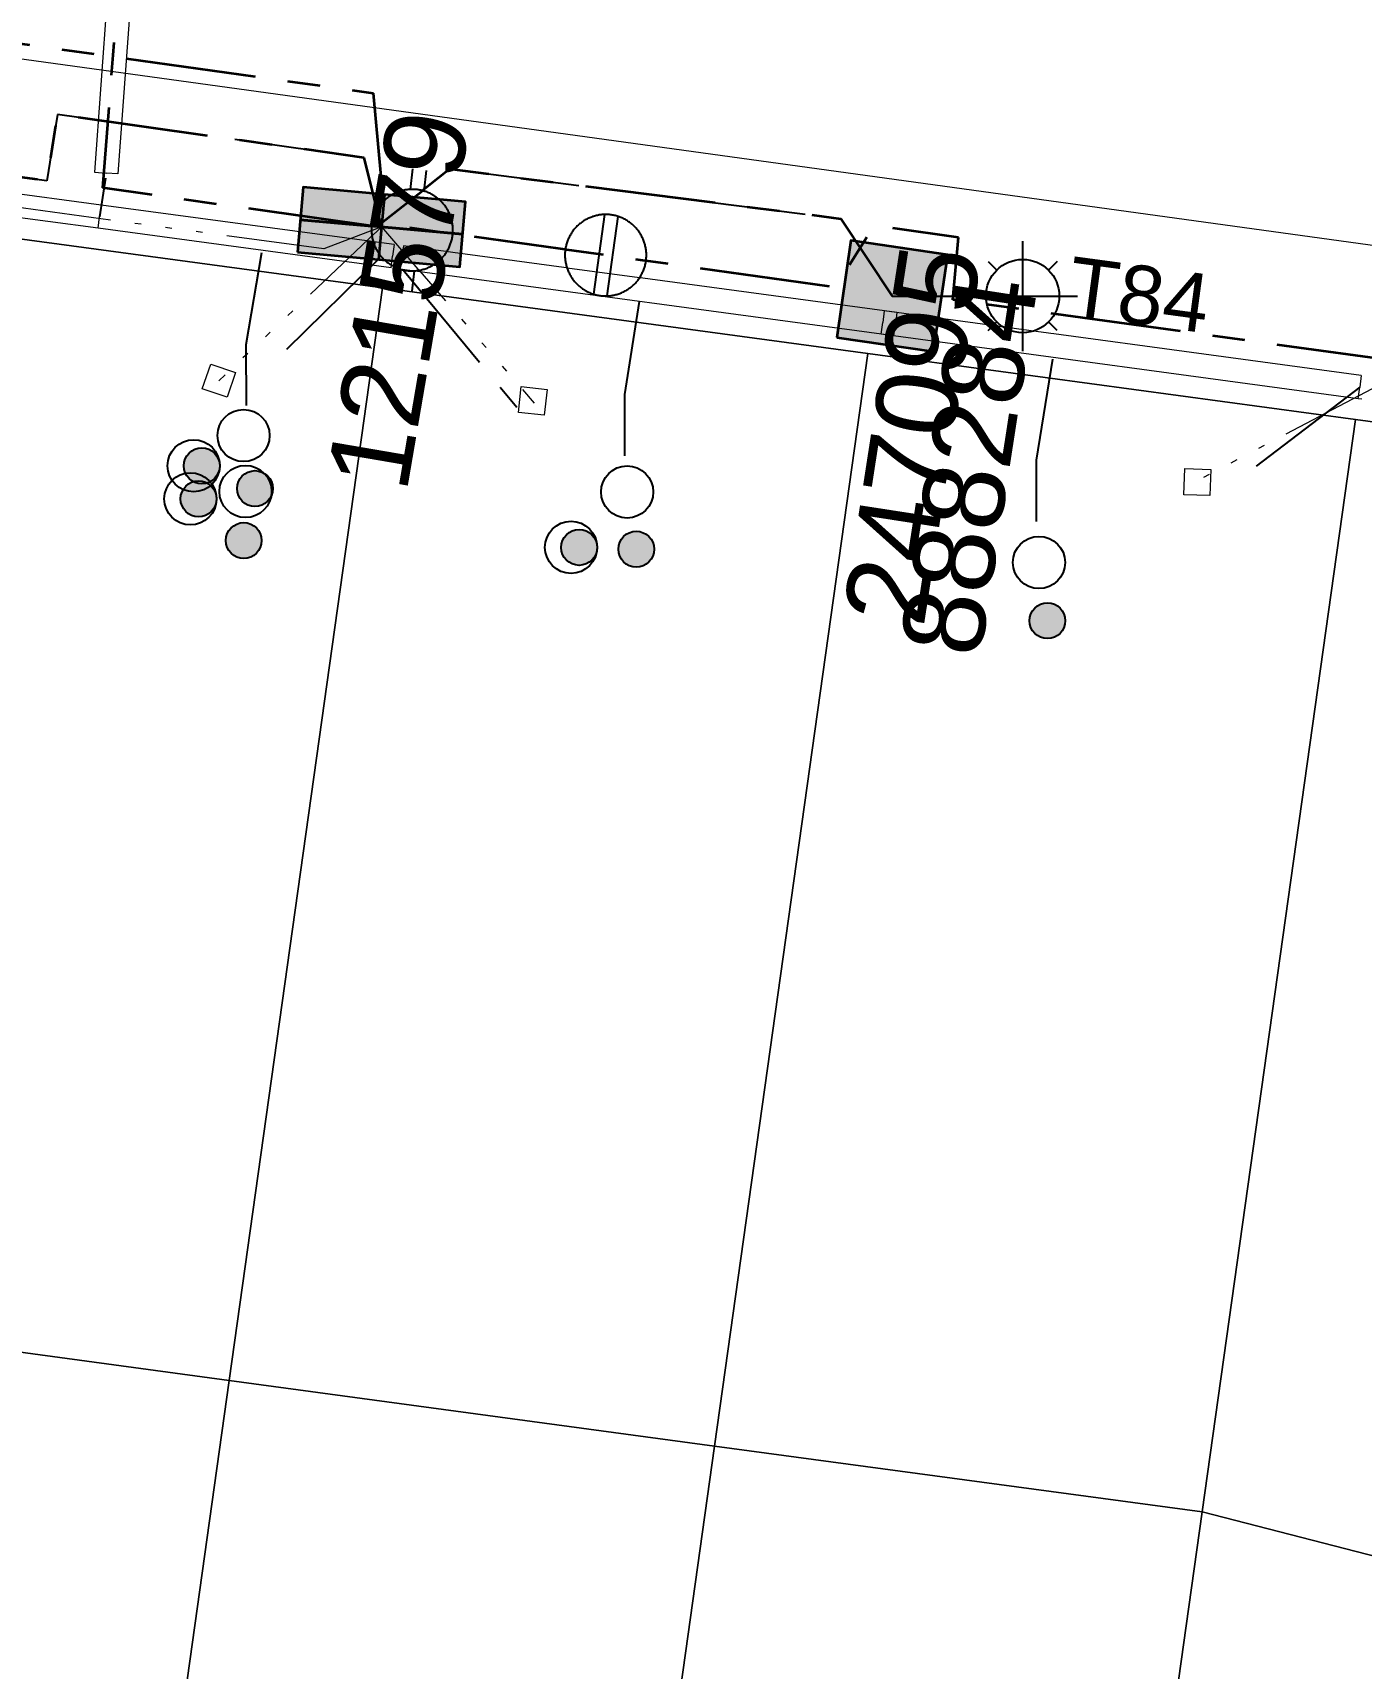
# Model space of a CAD drawing. Header units: metres. Extents: x 308278 to 310511, y 6271134 to 6272874.
# Drawn here: x 308914.5 to 308955.2, y 6271761.3 to 6271811.5 of the extents above; entities that cross this region are included whole.
import ezdxf
from ezdxf.enums import TextEntityAlignment as Align

# ---------------------------------------------------------------- set-up
doc = ezdxf.new("R2010")
doc.units = ezdxf.units.M
doc.set_wipeout_variables(frame=1)
for name, pattern in [('Cable Exist UG', [7, 4, -1, 1, -1]), ('DOT', [6.35, 0, -6.35]), ('PHANTOMX2', [6.6, 3, -0.75, 0.2, -0.75, 0.2, -0.75, 0.2, -0.75])]:
    doc.linetypes.add(name, pattern=pattern)
doc.layers.get('0').update_dxf_attribs({"color": 6})
for name, color, linetype, lineweight in [('_User Miscellaneous1', 30, 'Continuous', 13), ('_User_LV_Exist', 5, 'Continuous', 35), ('_User_SL_Exist', 4, 'Continuous', 35), ('Cadastre Land Parcels_SP_EXT', 118, 'Continuous', 15), ('Cadastre Roads_SP_EXT', 218, 'Continuous', 15), ('Mains_LV_EXT', 163, 'Continuous', 25), ('Mains_LV_SL_EXT', 135, 'Continuous', 25), ('Services_SP_EXT', 42, 'PHANTOMX2', 20)]:
    doc.layers.add(name, color=color, linetype=linetype, lineweight=lineweight)
doc.layers.add('Cadastre Roads_SP_NEW', color=214, linetype='Continuous', lineweight=15, transparency=0.8)
for name, color, linetype in [('Duct_SP_EXT', 30, 'Continuous'), ('Equip_LV_EXT', 7, 'Continuous'), ('Equip_SP_SL_EXT', 7, 'Continuous'), ('SupportsUG_SP_LV_EXT', 7, 'Continuous'), ('SupportsUG_SP_LV_SL_EXT', 7, 'Continuous'), ('Trench_SP_EXT', 7, 'Continuous')]:
    doc.layers.add(name, color=color, linetype=linetype)
doc.styles.add('COLUMN_LABEL', font='arial.ttf', dxfattribs={"height": 2})
doc.styles.add('iecARIAL', font='arial.ttf', dxfattribs={"height": 2})
doc.styles.add('POLE_LABEL', font='arial.ttf', dxfattribs={"height": 2})
doc.styles.add('SL_LABEL', font='arial.ttf', dxfattribs={"height": 2})
doc.styles.get("Standard").update_dxf_attribs({"font": 'arial.ttf'})

# ---------------------------------------------------------------- blocks, each defined once
blk = doc.blocks.new('COLUMN_EXT')
blk.add_hatch(color=256).paths.add_polyline_path([(1.5, -1.5), (1.5, 1.5), (-1.5, 1.5), (-1.5, -1.5)])
blk.add_lwpolyline([(1.5, 1.5), (-1.5, 1.5), (-1.5, -1.5), (1.5, -1.5)], close=True)
at = {"flags": 9}
for tag, p in [('NOTES', (-1.813, 2)), ('STREETNAME', (-1.813, 1.6)), ('SUBURB', (-1.813, 1.8)), ('LOCATION', (-1.813, 1.4)), ('LEGEND', (-1.813, 1.2)), ('USAGE', (-1.813, 1)), ('COLUMN_TYPE', (-1.813, 0.4)), ('OWNED_BY', (-1.813, 0.6)), ('STATE', (-1.813, 0.8))]:
    blk.add_attdef(tag, text='', height=0.2, rotation=180, dxfattribs=at).set_placement(p, align=Align.MIDDLE_LEFT)
at = {"flags": 1}
blk.add_attdef('Z', (-1.813, 2.351), '', height=0.2, rotation=180, dxfattribs=at)
at = {"flags": 9}
for tag, style, p in [('STRUCTURE_PLANT_NUMBER', 'POLE_LABEL', (-1.813, -0.031)), ('STREET_CODE', 'COLUMN_LABEL', (-1.813, 0.2))]:
    blk.add_attdef(tag, text='', height=0.2, rotation=180, dxfattribs=dict(at, style=style)).set_placement(p, align=Align.MIDDLE_LEFT)
at = {"style": 'COLUMN_LABEL', "width": 0.9, "flags": 8}
blk.add_attdef('ASSET_NUM', text='', height=2, rotation=270, dxfattribs=at).set_placement((2, -4), align=Align.MIDDLE_LEFT)
blk = doc.blocks.new('PILLAR_EXT')
blk.add_hatch(color=256).paths.add_polyline_path([(-2.5, 1), (-2.5, -1), (2.5, -1), (2.5, 1)])
for p, q in [((0, 1), (0, -1)), ((-2.5, 0), (2.5, 0))]:
    blk.add_line(p, q)
at = {"ltscale": 10}
blk.add_line((2.5, 0), (-2.5, 0), dxfattribs=at)
blk.add_lwpolyline([(-2.5, -1), (-1.25, -1), (1.25, -1), (2.5, -1), (2.5, 1), (-2.5, 1)], close=True)
at = {"width": 0.9, "flags": 8}
blk.add_attdef('ASSET_NUM', text='', height=2, rotation=90, dxfattribs=at).set_placement((-2, 4), align=Align.MIDDLE_LEFT)
for tag, p, flags in [('OWNED_BY', (0, -0.2), 9), ('STATE', (0, -0.4), 9), ('SUPPORT_TYPE', (0, -0.6), 9), ('USAGE', (0, -0.8), 9), ('LEGEND', (0, -1), 9), ('LOCATION', (0, -1.2), 9), ('NOTES', (0, -1.4), 9), ('PARENT', (0, -1.6), 9), ('STREETNAME', (0, -1.8), 9), ('SUBURB', (0, -2), 1)]:
    blk.add_attdef(tag, p, '', height=0.2, dxfattribs=dict(flags=flags))
blk = doc.blocks.new('DUCT_EXT')
blk.add_circle((0, 0.8), 0.8)
at = {"flags": 1}
blk.add_attdef('Z', (0, 0), '', height=0.2, dxfattribs=at)
at = {"flags": 9}
for tag, p in [('DUCT_CODE', (0, 0)), ('XSECT_TYPE', (0, -0.2)), ('STATE', (0, -0.6)), ('FB_REFERENCE', (0, -0.4)), ('NOTES', (0, -0.8))]:
    blk.add_attdef(tag, text='', height=0.2, dxfattribs=at).set_placement(p, align=Align.MIDDLE_LEFT)
blk = doc.blocks.new('*U479')
at = {"transparency": 33554687, "flags": 9}
for tag, p in [('LRATECODE', (-7.4, 0)), ('LOUTREACHVOCAB', (-7.2, 0)), ('LOUTREACH', (-7, 0)), ('LANTNUMBER', (-6.6, 0)), ('LNEW', (-6.4, 0)), ('LMASTVOCAB', (-6.2, 0)), ('LMAST', (-6, 0)), ('LLAMPVOCAB', (-5.8, 0)), ('LLAMP', (-5.6, 0)), ('LEXIST', (-5.4, 0)), ('LCHARGE3PERCENT', (-5.2, 0)), ('LCHARGE3', (-5, 0)), ('LCHARGE2PERCENT', (-4.8, 0)), ('LCHARGE2', (-4.6, 0)), ('LCHARGE1PERCENT', (-4.4, 0)), ('LCHARGE1', (-4.2, 0)), ('LCATEGORY', (-4, 0)), ('LBRACKETVOCAB', (-3.8, 0)), ('LBRACKET', (-3.6, 0)), ('LKINGHEIGHT', (-3.4, 0)), ('CREPLACE', (-3.2, 0)), ('CREMOVE', (-3, 0)), ('CNUMBER', (-2.8, 0)), ('CNEW', (-2.6, 0)), ('CEXIST', (-2.4, 0)), ('USAGE', (-2.2, 0)), ('STATE', (-2, 0)), ('OWNED_BY', (-1.8, 0)), ('ORIENTATION', (-1.6, 0)), ('OPERATING_VOLTAGE', (-1.4, 0)), ('NO_PHASES', (-1.2, 0)), ('LANTERN_TYPE', (-1, 0)), ('LANTERN_PURPOSE', (-0.8, 0)), ('CONTROL_TYPE', (-0.6, 0)), ('CONSTRUCTED_VOLTAGE', (-0.4, 0))]:
    blk.add_attdef(tag, text='', height=0.001, rotation=270, dxfattribs=at).set_placement(p, align=Align.MIDDLE_LEFT)
at = {"transparency": 33554687, "style": 'SL_LABEL', "flags": 9}
blk.add_attdef('STREET_CODE', text='', height=0.001, rotation=270, dxfattribs=at).set_placement((0.001, 0), align=Align.MIDDLE_LEFT)
at = {"transparency": 33554687, "flags": 1}
blk.add_attdef('Z', (0, 0), '', height=0.001, rotation=270, dxfattribs=at)
at = {"transparency": 33554687, "width": 0.9}
blk.add_attdef('LNUMBER', text='', height=1, dxfattribs=at).set_placement((7, -1), align=Align.MIDDLE_LEFT)
at = {"transparency": 33554687, "flags": 9}
for tag, p in [('LREMOVE', (0, -7.6)), ('LREPLACE', (0, -7.8)), ('LTYPE', (0, -8)), ('LTYPEVOCAB', (0, -8.2)), ('LEGEND', (0, -8.4)), ('SUBURB', (0, -8.6)), ('STREETNAME', (0, -8.8)), ('LOCATION', (0, -9)), ('NOTES', (0, -9.2)), ('MAINTAINED_BY', (0, -9.863))]:
    blk.add_attdef(tag, text='', height=0.001, dxfattribs=at).set_placement(p, align=Align.MIDDLE_LEFT)
blk.add_attdef('OPERATED_BY', (0, -9.607), '', height=0.001, dxfattribs=at)
at = {"linetype": 'DOT', "transparency": 33554687}
blk.add_wipeout([(5.688, 0), (5.061, -1.061), (4, -1.688), (2.939, -1.061), (2.313, 0), (2.939, 1.061), (4, 1.687), (5.061, 1.061)], dxfattribs=at)
at = {"transparency": 33554687}
for p, q in [((4, 1.687), (4, 0)), ((2.939, 1.061), (3.205, 0.795)), ((5.061, 1.061), (4.795, 0.795)), ((0, 0), (4, 0)), ((4, 0), (5.688, 0)), ((4, 0), (4, -1.688)), ((2.939, -1.061), (3.205, -0.795)), ((5.061, -1.061), (4.795, -0.795))]:
    blk.add_line(p, q, dxfattribs=at)
blk.add_circle((4, 0), 1.125, dxfattribs=at)
blk = doc.blocks.new('CCP_EXT')
at = {"flags": 9}
for tag, p in [('OWNED_BY', (0, -1)), ('USAGE', (0, -1.2)), ('LEGEND', (0, -1.4)), ('LIFE_SUPPORT', (0, -1.6)), ('STATE', (0, -1.8)), ('NOTES', (0, -2))]:
    blk.add_attdef(tag, text='', height=0.2, dxfattribs=at).set_placement(p, align=Align.MIDDLE_LEFT)
at = {"transparency": 33554687}
blk.add_wipeout([(0, 0.566), (0.566, 0), (0, -0.566), (-0.566, 0)], dxfattribs=at)
blk.add_lwpolyline([(-0.566, 0), (0, 0.566), (0.566, 0), (0, -0.566), (-0.566, 0)])
at = {"flags": 1}
blk.add_attdef('Z', (0, 0), '', height=0.2, dxfattribs=at)
at = {"flags": 9}
for tag, p in [('CCP_TYPE', (0, 0)), ('OPERATING_VOLTAGE', (0, -0.6)), ('CONSTRUCTED_VOLTAGE', (0, -0.2)), ('NO_PHASES', (0, -0.4)), ('ORIENTATION', (0, -0.8))]:
    blk.add_attdef(tag, text='', height=0.2, dxfattribs=at).set_placement(p, align=Align.MIDDLE_LEFT)
blk = doc.blocks.new('LV_UG_LINKS_OPEN_EXT')
at = {"layer": 'Equip_LV_EXT'}
for tag, height, flags, p in [('ACTUAL_STATUS', 0.167, 9, (3.167, -1.667)), ('CONSTRUCTED_VOLTAGE', 0.167, 9, (3.167, -1.833)), ('NO_PHASES', 0.167, 9, (3.167, -2)), ('OPERATING_VOLTAGE', 0.2, 9, (3, -2.6)), ('ORIENTATION', 0.2, 9, (3, -2.8)), ('STATE', 0.2, 9, (3, -3)), ('SWITCH_TYPE', 0.2, 9, (3, -3.2)), ('USAGE', 0.2, 9, (3, -3.4)), ('NOTES', 0.2, 9, (3, -3.6)), ('OWNED_BY', 0.2, 9, (3, -3.8)), ('OPERATED_BY', 0.2, 9, (3, -4)), ('TYPE', 0.2, 9, (3, -4.6)), ('MAINTAINED_BY', 0.2, 9, (3, -4.2)), ('NUMBER_OF_PHASES', 0.2, 9, (3, -4.4)), ('Z', 0.2, 1, (3, -4.8))]:
    blk.add_attdef(tag, text='', height=height, dxfattribs=dict(at, flags=flags)).set_placement(p, align=Align.MIDDLE_LEFT)
at = {"transparency": 33554687}
blk.add_wipeout([(4, 1.25), (3.969, 1.25), (3.939, 1.248), (3.908, 1.247), (3.877, 1.244), (3.847, 1.241), (3.817, 1.236), (3.786, 1.232), (3.756, 1.226), (3.726, 1.22), (3.696, 1.213), (3.667, 1.205), (3.637, 1.196), (3.608, 1.187), (3.579, 1.177), (3.55, 1.166), (3.522, 1.155), (3.493, 1.143), (3.466, 1.13), (3.438, 1.117), (3.411, 1.102), (3.384, 1.088), (3.357, 1.072), (3.331, 1.056), (3.306, 1.039), (3.28, 1.022), (3.255, 1.004), (3.231, 0.985), (3.207, 0.966), (3.184, 0.947), (3.161, 0.926), (3.138, 0.905), (3.116, 0.884), (3.095, 0.862), (3.074, 0.839), (3.053, 0.816), (3.034, 0.793), (3.015, 0.769), (2.996, 0.745), (2.978, 0.72), (2.961, 0.694), (2.944, 0.669), (2.928, 0.643), (2.912, 0.616), (2.898, 0.589), (2.883, 0.562), (2.87, 0.534), (2.857, 0.507), (2.845, 0.478), (2.834, 0.45), (2.823, 0.421), (2.813, 0.392), (2.804, 0.363), (2.795, 0.333), (2.787, 0.304), (2.78, 0.274), (2.774, 0.244), (2.768, 0.214), (2.764, 0.183), (2.759, 0.153), (2.756, 0.123), (2.753, 0.092), (2.752, 0.061), (2.75, 0.031), (2.75, 0), (2.75, -0.031), (2.752, -0.061), (2.753, -0.092), (2.756, -0.123), (2.759, -0.153), (2.764, -0.183), (2.768, -0.214), (2.774, -0.244), (2.78, -0.274), (2.787, -0.304), (2.795, -0.333), (2.804, -0.363), (2.813, -0.392), (2.823, -0.421), (2.834, -0.45), (2.845, -0.478), (2.857, -0.507), (2.87, -0.534), (2.883, -0.562), (2.898, -0.589), (2.912, -0.616), (2.928, -0.643), (2.944, -0.669), (2.961, -0.694), (2.978, -0.72), (2.996, -0.745), (3.015, -0.769), (3.034, -0.793), (3.053, -0.816), (3.074, -0.839), (3.095, -0.862), (3.116, -0.884), (3.138, -0.905), (3.161, -0.926), (3.184, -0.947), (3.207, -0.966), (3.231, -0.985), (3.255, -1.004), (3.28, -1.022), (3.306, -1.039), (3.331, -1.056), (3.357, -1.072), (3.384, -1.088), (3.411, -1.102), (3.438, -1.117), (3.466, -1.13), (3.493, -1.143), (3.522, -1.155), (3.55, -1.166), (3.579, -1.177), (3.608, -1.187), (3.637, -1.196), (3.667, -1.205), (3.696, -1.213), (3.726, -1.22), (3.756, -1.226), (3.786, -1.232), (3.817, -1.236), (3.847, -1.241), (3.877, -1.244), (3.908, -1.247), (3.939, -1.248), (3.969, -1.25), (4, -1.25), (4.031, -1.25), (4.061, -1.248), (4.092, -1.247), (4.123, -1.244), (4.153, -1.241), (4.183, -1.236), (4.214, -1.232), (4.244, -1.226), (4.274, -1.22), (4.304, -1.213), (4.333, -1.205), (4.363, -1.196), (4.392, -1.187), (4.421, -1.177), (4.45, -1.166), (4.478, -1.155), (4.507, -1.143), (4.534, -1.13), (4.562, -1.117), (4.589, -1.102), (4.616, -1.088), (4.643, -1.072), (4.669, -1.056), (4.694, -1.039), (4.72, -1.022), (4.745, -1.004), (4.769, -0.985), (4.793, -0.966), (4.816, -0.947), (4.839, -0.926), (4.862, -0.905), (4.884, -0.884), (4.905, -0.862), (4.926, -0.839), (4.947, -0.816), (4.966, -0.793), (4.985, -0.769), (5.004, -0.745), (5.022, -0.72), (5.039, -0.694), (5.056, -0.669), (5.072, -0.643), (5.088, -0.616), (5.102, -0.589), (5.117, -0.562), (5.13, -0.534), (5.143, -0.507), (5.155, -0.478), (5.166, -0.45), (5.177, -0.421), (5.187, -0.392), (5.196, -0.363), (5.205, -0.333), (5.213, -0.304), (5.22, -0.274), (5.226, -0.244), (5.232, -0.214), (5.236, -0.183), (5.241, -0.153), (5.244, -0.123), (5.247, -0.092), (5.248, -0.061), (5.25, -0.031), (5.25, 0), (5.25, 0.031), (5.248, 0.061), (5.247, 0.092), (5.244, 0.123), (5.241, 0.153), (5.236, 0.183), (5.232, 0.214), (5.226, 0.244), (5.22, 0.274), (5.213, 0.304), (5.205, 0.333), (5.196, 0.363), (5.187, 0.392), (5.177, 0.421), (5.166, 0.45), (5.155, 0.478), (5.143, 0.507), (5.13, 0.534), (5.117, 0.562), (5.102, 0.589), (5.088, 0.616), (5.072, 0.643), (5.056, 0.669), (5.039, 0.694), (5.022, 0.72), (5.004, 0.745), (4.985, 0.769), (4.966, 0.793), (4.947, 0.816), (4.926, 0.839), (4.905, 0.862), (4.884, 0.884), (4.862, 0.905), (4.839, 0.926), (4.816, 0.947), (4.793, 0.966), (4.769, 0.985), (4.745, 1.004), (4.72, 1.022), (4.694, 1.039), (4.669, 1.056), (4.643, 1.072), (4.616, 1.088), (4.589, 1.102), (4.562, 1.117), (4.534, 1.13), (4.507, 1.143), (4.478, 1.155), (4.45, 1.166), (4.421, 1.177), (4.392, 1.187), (4.363, 1.196), (4.333, 1.205), (4.304, 1.213), (4.274, 1.22), (4.244, 1.226), (4.214, 1.232), (4.183, 1.236), (4.153, 1.241), (4.123, 1.244), (4.092, 1.247), (4.061, 1.248), (4.031, 1.25)], dxfattribs=at).dxf.layer = 'Equip_LV_EXT'
at = {"layer": 'Equip_LV_EXT'}
for p, q in [((3.792, 1.863), (3.792, 1.232)), ((4.208, 1.863), (4.208, 1.232)), ((3.792, -1.232), (3.792, -1.863)), ((4.208, -1.232), (4.208, -1.863))]:
    blk.add_line(p, q, dxfattribs=at)
at = {"layer": 'Equip_LV_EXT', "flags": 128}
blk.add_lwpolyline([(4, 1.25), (3.969, 1.25), (3.939, 1.248), (3.908, 1.247), (3.877, 1.244), (3.847, 1.241), (3.817, 1.236), (3.786, 1.232), (3.756, 1.226), (3.726, 1.22), (3.696, 1.213), (3.667, 1.205), (3.637, 1.196), (3.608, 1.187), (3.579, 1.177), (3.55, 1.166), (3.522, 1.155), (3.493, 1.143), (3.466, 1.13), (3.438, 1.117), (3.411, 1.102), (3.384, 1.088), (3.357, 1.072), (3.331, 1.056), (3.306, 1.039), (3.28, 1.022), (3.255, 1.004), (3.231, 0.985), (3.207, 0.966), (3.184, 0.947), (3.161, 0.926), (3.138, 0.905), (3.116, 0.884), (3.095, 0.862), (3.074, 0.839), (3.053, 0.816), (3.034, 0.793), (3.015, 0.769), (2.996, 0.745), (2.978, 0.72), (2.961, 0.694), (2.944, 0.669), (2.928, 0.643), (2.912, 0.616), (2.898, 0.589), (2.883, 0.562), (2.87, 0.534), (2.857, 0.507), (2.845, 0.478), (2.834, 0.45), (2.823, 0.421), (2.813, 0.392), (2.804, 0.363), (2.795, 0.333), (2.787, 0.304), (2.78, 0.274), (2.774, 0.244), (2.768, 0.214), (2.764, 0.183), (2.759, 0.153), (2.756, 0.123), (2.753, 0.092), (2.752, 0.061), (2.75, 0.031), (2.75, 0), (2.75, -0.031), (2.752, -0.061), (2.753, -0.092), (2.756, -0.123), (2.759, -0.153), (2.764, -0.183), (2.768, -0.214), (2.774, -0.244), (2.78, -0.274), (2.787, -0.304), (2.795, -0.333), (2.804, -0.363), (2.813, -0.392), (2.823, -0.421), (2.834, -0.45), (2.845, -0.478), (2.857, -0.507), (2.87, -0.534), (2.883, -0.562), (2.898, -0.589), (2.912, -0.616), (2.928, -0.643), (2.944, -0.669), (2.961, -0.694), (2.978, -0.72), (2.996, -0.745), (3.015, -0.769), (3.034, -0.793), (3.053, -0.816), (3.074, -0.839), (3.095, -0.862), (3.116, -0.884), (3.138, -0.905), (3.161, -0.926), (3.184, -0.947), (3.207, -0.966), (3.231, -0.985), (3.255, -1.004), (3.28, -1.022), (3.306, -1.039), (3.331, -1.056), (3.357, -1.072), (3.384, -1.088), (3.411, -1.102), (3.438, -1.117), (3.466, -1.13), (3.493, -1.143), (3.522, -1.155), (3.55, -1.166), (3.579, -1.177), (3.608, -1.187), (3.637, -1.196), (3.667, -1.205), (3.696, -1.213), (3.726, -1.22), (3.756, -1.226), (3.786, -1.232), (3.817, -1.236), (3.847, -1.241), (3.877, -1.244), (3.908, -1.247), (3.939, -1.248), (3.969, -1.25), (4, -1.25), (4.031, -1.25), (4.061, -1.248), (4.092, -1.247), (4.123, -1.244), (4.153, -1.241), (4.183, -1.236), (4.214, -1.232), (4.244, -1.226), (4.274, -1.22), (4.304, -1.213), (4.333, -1.205), (4.363, -1.196), (4.392, -1.187), (4.421, -1.177), (4.45, -1.166), (4.478, -1.155), (4.507, -1.143), (4.534, -1.13), (4.562, -1.117), (4.589, -1.102), (4.616, -1.088), (4.643, -1.072), (4.669, -1.056), (4.694, -1.039), (4.72, -1.022), (4.745, -1.004), (4.769, -0.985), (4.793, -0.966), (4.816, -0.947), (4.839, -0.926), (4.862, -0.905), (4.884, -0.884), (4.905, -0.862), (4.926, -0.839), (4.947, -0.816), (4.966, -0.793), (4.985, -0.769), (5.004, -0.745), (5.022, -0.72), (5.039, -0.694), (5.056, -0.669), (5.072, -0.643), (5.088, -0.616), (5.102, -0.589), (5.117, -0.562), (5.13, -0.534), (5.143, -0.507), (5.155, -0.478), (5.166, -0.45), (5.177, -0.421), (5.187, -0.392), (5.196, -0.363), (5.205, -0.333), (5.213, -0.304), (5.22, -0.274), (5.226, -0.244), (5.232, -0.214), (5.236, -0.183), (5.241, -0.153), (5.244, -0.123), (5.247, -0.092), (5.248, -0.061), (5.25, -0.031), (5.25, 0), (5.25, 0.031), (5.248, 0.061), (5.247, 0.092), (5.244, 0.123), (5.241, 0.153), (5.236, 0.183), (5.232, 0.214), (5.226, 0.244), (5.22, 0.274), (5.213, 0.304), (5.205, 0.333), (5.196, 0.363), (5.187, 0.392), (5.177, 0.421), (5.166, 0.45), (5.155, 0.478), (5.143, 0.507), (5.13, 0.534), (5.117, 0.562), (5.102, 0.589), (5.088, 0.616), (5.072, 0.643), (5.056, 0.669), (5.039, 0.694), (5.022, 0.72), (5.004, 0.745), (4.985, 0.769), (4.966, 0.793), (4.947, 0.816), (4.926, 0.839), (4.905, 0.862), (4.884, 0.884), (4.862, 0.905), (4.839, 0.926), (4.816, 0.947), (4.793, 0.966), (4.769, 0.985), (4.745, 1.004), (4.72, 1.022), (4.694, 1.039), (4.669, 1.056), (4.643, 1.072), (4.616, 1.088), (4.589, 1.102), (4.562, 1.117), (4.534, 1.13), (4.507, 1.143), (4.478, 1.155), (4.45, 1.166), (4.421, 1.177), (4.392, 1.187), (4.363, 1.196), (4.333, 1.205), (4.304, 1.213), (4.274, 1.22), (4.244, 1.226), (4.214, 1.232), (4.183, 1.236), (4.153, 1.241), (4.123, 1.244), (4.092, 1.247), (4.061, 1.248), (4.031, 1.25)], close=True, dxfattribs=at)
blk = doc.blocks.new('LV_UG_LINKS_CLOSED_EXT')
at = {"layer": 'Equip_LV_EXT'}
for tag, flags, p in [('ACTUAL_STATUS', 9, (3, -2)), ('OPERATING_VOLTAGE', 9, (3, -2.6)), ('CONSTRUCTED_VOLTAGE', 9, (3, -2.2)), ('NO_PHASES', 9, (3, -2.4)), ('ORIENTATION', 9, (3, -2.8)), ('STATE', 9, (3, -3)), ('SWITCH_TYPE', 9, (3, -3.2)), ('USAGE', 9, (3, -3.4)), ('NOTES', 9, (3, -3.6)), ('OWNED_BY', 9, (3, -3.8)), ('OPERATED_BY', 9, (3, -4)), ('TYPE', 9, (3, -4.6)), ('MAINTAINED_BY', 9, (3, -4.2)), ('NUMBER_OF_PHASES', 9, (3, -4.4)), ('Z', 1, (3, -4.8))]:
    blk.add_attdef(tag, text='', height=0.2, dxfattribs=dict(at, flags=flags)).set_placement(p, align=Align.MIDDLE_LEFT)
at = {"transparency": 33554687}
blk.add_wipeout([(4, 1.25), (3.969, 1.25), (3.939, 1.248), (3.908, 1.247), (3.877, 1.244), (3.847, 1.241), (3.817, 1.236), (3.786, 1.232), (3.756, 1.226), (3.726, 1.22), (3.696, 1.213), (3.667, 1.205), (3.637, 1.196), (3.608, 1.187), (3.579, 1.177), (3.55, 1.166), (3.522, 1.155), (3.493, 1.143), (3.466, 1.13), (3.438, 1.117), (3.411, 1.102), (3.384, 1.088), (3.357, 1.072), (3.331, 1.056), (3.306, 1.039), (3.28, 1.022), (3.255, 1.004), (3.231, 0.985), (3.207, 0.966), (3.184, 0.947), (3.161, 0.926), (3.138, 0.905), (3.116, 0.884), (3.095, 0.862), (3.074, 0.839), (3.053, 0.816), (3.034, 0.793), (3.015, 0.769), (2.996, 0.745), (2.978, 0.72), (2.961, 0.694), (2.944, 0.669), (2.928, 0.643), (2.912, 0.616), (2.898, 0.589), (2.883, 0.562), (2.87, 0.534), (2.857, 0.507), (2.845, 0.478), (2.834, 0.45), (2.823, 0.421), (2.813, 0.392), (2.804, 0.363), (2.795, 0.333), (2.787, 0.304), (2.78, 0.274), (2.774, 0.244), (2.768, 0.214), (2.764, 0.183), (2.759, 0.153), (2.756, 0.123), (2.753, 0.092), (2.752, 0.061), (2.75, 0.031), (2.75, 0), (2.75, -0.031), (2.752, -0.061), (2.753, -0.092), (2.756, -0.123), (2.759, -0.153), (2.764, -0.183), (2.768, -0.214), (2.774, -0.244), (2.78, -0.274), (2.787, -0.304), (2.795, -0.333), (2.804, -0.363), (2.813, -0.392), (2.823, -0.421), (2.834, -0.45), (2.845, -0.478), (2.857, -0.507), (2.87, -0.534), (2.883, -0.562), (2.898, -0.589), (2.912, -0.616), (2.928, -0.643), (2.944, -0.669), (2.961, -0.694), (2.978, -0.72), (2.996, -0.745), (3.015, -0.769), (3.034, -0.793), (3.053, -0.816), (3.074, -0.839), (3.095, -0.862), (3.116, -0.884), (3.138, -0.905), (3.161, -0.926), (3.184, -0.947), (3.207, -0.966), (3.231, -0.985), (3.255, -1.004), (3.28, -1.022), (3.306, -1.039), (3.331, -1.056), (3.357, -1.072), (3.384, -1.088), (3.411, -1.102), (3.438, -1.117), (3.466, -1.13), (3.493, -1.143), (3.522, -1.155), (3.55, -1.166), (3.579, -1.177), (3.608, -1.187), (3.637, -1.196), (3.667, -1.205), (3.696, -1.213), (3.726, -1.22), (3.756, -1.226), (3.786, -1.232), (3.817, -1.236), (3.847, -1.241), (3.877, -1.244), (3.908, -1.247), (3.939, -1.248), (3.969, -1.25), (4, -1.25), (4.031, -1.25), (4.061, -1.248), (4.092, -1.247), (4.123, -1.244), (4.153, -1.241), (4.183, -1.236), (4.214, -1.232), (4.244, -1.226), (4.274, -1.22), (4.304, -1.213), (4.333, -1.205), (4.363, -1.196), (4.392, -1.187), (4.421, -1.177), (4.45, -1.166), (4.478, -1.155), (4.507, -1.143), (4.534, -1.13), (4.562, -1.117), (4.589, -1.102), (4.616, -1.088), (4.643, -1.072), (4.669, -1.056), (4.694, -1.039), (4.72, -1.022), (4.745, -1.004), (4.769, -0.985), (4.793, -0.966), (4.816, -0.947), (4.839, -0.926), (4.862, -0.905), (4.884, -0.884), (4.905, -0.862), (4.926, -0.839), (4.947, -0.816), (4.966, -0.793), (4.985, -0.769), (5.004, -0.745), (5.022, -0.72), (5.039, -0.694), (5.056, -0.669), (5.072, -0.643), (5.088, -0.616), (5.102, -0.589), (5.117, -0.562), (5.13, -0.534), (5.143, -0.507), (5.155, -0.478), (5.166, -0.45), (5.177, -0.421), (5.187, -0.392), (5.196, -0.363), (5.205, -0.333), (5.213, -0.304), (5.22, -0.274), (5.226, -0.244), (5.232, -0.214), (5.236, -0.183), (5.241, -0.153), (5.244, -0.123), (5.247, -0.092), (5.248, -0.061), (5.25, -0.031), (5.25, 0), (5.25, 0.031), (5.248, 0.061), (5.247, 0.092), (5.244, 0.123), (5.241, 0.153), (5.236, 0.183), (5.232, 0.214), (5.226, 0.244), (5.22, 0.274), (5.213, 0.304), (5.205, 0.333), (5.196, 0.363), (5.187, 0.392), (5.177, 0.421), (5.166, 0.45), (5.155, 0.478), (5.143, 0.507), (5.13, 0.534), (5.117, 0.562), (5.102, 0.589), (5.088, 0.616), (5.072, 0.643), (5.056, 0.669), (5.039, 0.694), (5.022, 0.72), (5.004, 0.745), (4.985, 0.769), (4.966, 0.793), (4.947, 0.816), (4.926, 0.839), (4.905, 0.862), (4.884, 0.884), (4.862, 0.905), (4.839, 0.926), (4.816, 0.947), (4.793, 0.966), (4.769, 0.985), (4.745, 1.004), (4.72, 1.022), (4.694, 1.039), (4.669, 1.056), (4.643, 1.072), (4.616, 1.088), (4.589, 1.102), (4.562, 1.117), (4.534, 1.13), (4.507, 1.143), (4.478, 1.155), (4.45, 1.166), (4.421, 1.177), (4.392, 1.187), (4.363, 1.196), (4.333, 1.205), (4.304, 1.213), (4.274, 1.22), (4.244, 1.226), (4.214, 1.232), (4.183, 1.236), (4.153, 1.241), (4.123, 1.244), (4.092, 1.247), (4.061, 1.248), (4.031, 1.25)], dxfattribs=at).dxf.layer = 'Equip_LV_EXT'
at = {"layer": 'Equip_LV_EXT'}
for p, q in [((3.792, 1.232), (3.792, -1.232)), ((4.208, 1.232), (4.208, -1.232))]:
    blk.add_line(p, q, dxfattribs=at)
at = {"layer": 'Equip_LV_EXT', "flags": 128}
blk.add_lwpolyline([(4, 1.25), (3.969, 1.25), (3.939, 1.248), (3.908, 1.247), (3.877, 1.244), (3.847, 1.241), (3.817, 1.236), (3.786, 1.232), (3.756, 1.226), (3.726, 1.22), (3.696, 1.213), (3.667, 1.205), (3.637, 1.196), (3.608, 1.187), (3.579, 1.177), (3.55, 1.166), (3.522, 1.155), (3.493, 1.143), (3.466, 1.13), (3.438, 1.117), (3.411, 1.102), (3.384, 1.088), (3.357, 1.072), (3.331, 1.056), (3.306, 1.039), (3.28, 1.022), (3.255, 1.004), (3.231, 0.985), (3.207, 0.966), (3.184, 0.947), (3.161, 0.926), (3.138, 0.905), (3.116, 0.884), (3.095, 0.862), (3.074, 0.839), (3.053, 0.816), (3.034, 0.793), (3.015, 0.769), (2.996, 0.745), (2.978, 0.72), (2.961, 0.694), (2.944, 0.669), (2.928, 0.643), (2.912, 0.616), (2.898, 0.589), (2.883, 0.562), (2.87, 0.534), (2.857, 0.507), (2.845, 0.478), (2.834, 0.45), (2.823, 0.421), (2.813, 0.392), (2.804, 0.363), (2.795, 0.333), (2.787, 0.304), (2.78, 0.274), (2.774, 0.244), (2.768, 0.214), (2.764, 0.183), (2.759, 0.153), (2.756, 0.123), (2.753, 0.092), (2.752, 0.061), (2.75, 0.031), (2.75, 0), (2.75, -0.031), (2.752, -0.061), (2.753, -0.092), (2.756, -0.123), (2.759, -0.153), (2.764, -0.183), (2.768, -0.214), (2.774, -0.244), (2.78, -0.274), (2.787, -0.304), (2.795, -0.333), (2.804, -0.363), (2.813, -0.392), (2.823, -0.421), (2.834, -0.45), (2.845, -0.478), (2.857, -0.507), (2.87, -0.534), (2.883, -0.562), (2.898, -0.589), (2.912, -0.616), (2.928, -0.643), (2.944, -0.669), (2.961, -0.694), (2.978, -0.72), (2.996, -0.745), (3.015, -0.769), (3.034, -0.793), (3.053, -0.816), (3.074, -0.839), (3.095, -0.862), (3.116, -0.884), (3.138, -0.905), (3.161, -0.926), (3.184, -0.947), (3.207, -0.966), (3.231, -0.985), (3.255, -1.004), (3.28, -1.022), (3.306, -1.039), (3.331, -1.056), (3.357, -1.072), (3.384, -1.088), (3.411, -1.102), (3.438, -1.117), (3.466, -1.13), (3.493, -1.143), (3.522, -1.155), (3.55, -1.166), (3.579, -1.177), (3.608, -1.187), (3.637, -1.196), (3.667, -1.205), (3.696, -1.213), (3.726, -1.22), (3.756, -1.226), (3.786, -1.232), (3.817, -1.236), (3.847, -1.241), (3.877, -1.244), (3.908, -1.247), (3.939, -1.248), (3.969, -1.25), (4, -1.25), (4.031, -1.25), (4.061, -1.248), (4.092, -1.247), (4.123, -1.244), (4.153, -1.241), (4.183, -1.236), (4.214, -1.232), (4.244, -1.226), (4.274, -1.22), (4.304, -1.213), (4.333, -1.205), (4.363, -1.196), (4.392, -1.187), (4.421, -1.177), (4.45, -1.166), (4.478, -1.155), (4.507, -1.143), (4.534, -1.13), (4.562, -1.117), (4.589, -1.102), (4.616, -1.088), (4.643, -1.072), (4.669, -1.056), (4.694, -1.039), (4.72, -1.022), (4.745, -1.004), (4.769, -0.985), (4.793, -0.966), (4.816, -0.947), (4.839, -0.926), (4.862, -0.905), (4.884, -0.884), (4.905, -0.862), (4.926, -0.839), (4.947, -0.816), (4.966, -0.793), (4.985, -0.769), (5.004, -0.745), (5.022, -0.72), (5.039, -0.694), (5.056, -0.669), (5.072, -0.643), (5.088, -0.616), (5.102, -0.589), (5.117, -0.562), (5.13, -0.534), (5.143, -0.507), (5.155, -0.478), (5.166, -0.45), (5.177, -0.421), (5.187, -0.392), (5.196, -0.363), (5.205, -0.333), (5.213, -0.304), (5.22, -0.274), (5.226, -0.244), (5.232, -0.214), (5.236, -0.183), (5.241, -0.153), (5.244, -0.123), (5.247, -0.092), (5.248, -0.061), (5.25, -0.031), (5.25, 0), (5.25, 0.031), (5.248, 0.061), (5.247, 0.092), (5.244, 0.123), (5.241, 0.153), (5.236, 0.183), (5.232, 0.214), (5.226, 0.244), (5.22, 0.274), (5.213, 0.304), (5.205, 0.333), (5.196, 0.363), (5.187, 0.392), (5.177, 0.421), (5.166, 0.45), (5.155, 0.478), (5.143, 0.507), (5.13, 0.534), (5.117, 0.562), (5.102, 0.589), (5.088, 0.616), (5.072, 0.643), (5.056, 0.669), (5.039, 0.694), (5.022, 0.72), (5.004, 0.745), (4.985, 0.769), (4.966, 0.793), (4.947, 0.816), (4.926, 0.839), (4.905, 0.862), (4.884, 0.884), (4.862, 0.905), (4.839, 0.926), (4.816, 0.947), (4.793, 0.966), (4.769, 0.985), (4.745, 1.004), (4.72, 1.022), (4.694, 1.039), (4.669, 1.056), (4.643, 1.072), (4.616, 1.088), (4.589, 1.102), (4.562, 1.117), (4.534, 1.13), (4.507, 1.143), (4.478, 1.155), (4.45, 1.166), (4.421, 1.177), (4.392, 1.187), (4.363, 1.196), (4.333, 1.205), (4.304, 1.213), (4.274, 1.22), (4.244, 1.226), (4.214, 1.232), (4.183, 1.236), (4.153, 1.241), (4.123, 1.244), (4.092, 1.247), (4.061, 1.248), (4.031, 1.25)], close=True, dxfattribs=at)
blk = doc.blocks.new('CABLE_LARGE_EXT')
h = blk.add_hatch(color=256)
edge = h.paths.add_edge_path()
edge.add_arc((0, 0.55), 0.55, 0, 360)
blk.add_circle((0, 0.55), 0.55)
at = {"flags": 1}
blk.add_attdef('Z', (0, 0), '', height=0.2, dxfattribs=at)
at = {"flags": 9}
for tag, p in [('COND_CODE', (0, 0)), ('XSECT_SIZE', (0, -0.6)), ('STATE', (0, -0.4)), ('FB_REFERENCE', (0, -0.2)), ('NOTES', (0, -0.8))]:
    blk.add_attdef(tag, text='', height=0.2, dxfattribs=at).set_placement(p, align=Align.MIDDLE_LEFT)

msp = doc.modelspace()

# ---------------------------------------------------------------- linework, layer by layer
at = {"layer": '_User Miscellaneous1'}
for p, q in [((308917.263, 6271819.8), (308916.348, 6271807.247)), ((308917.981, 6271819.748), (308917.066, 6271807.195)), ((308916.553, 6271806.238), (308910.843, 6271807.01)), ((308916.348, 6271807.247), (308916.707, 6271807.221)), ((308917.066, 6271807.195), (308916.707, 6271807.221)), ((308916.457, 6271805.525), (308910.746, 6271806.297)), ((308916.553, 6271806.238), (308916.505, 6271805.881)), ((308916.553, 6271806.238), (308916.505, 6271805.881)), ((308916.457, 6271805.525), (308916.505, 6271805.881)), ((308916.457, 6271805.525), (308916.505, 6271805.881)), ((308955.22, 6271801.012), (308955.171, 6271800.655)), ((308955.219, 6271801.012), (308955.171, 6271800.655)), ((308955.123, 6271800.298), (308955.171, 6271800.655)), ((308955.123, 6271800.298), (308955.171, 6271800.655)), ((308955.236, 6271800.283), (308955.123, 6271800.298))]:
    msp.add_line(p, q, dxfattribs=at)
at = {"layer": 'Cadastre Land Parcels_SP_EXT', "linetype": 'Continuous'}
for points in [[(308925.187, 6271803.699), (308910.41, 6271805.696), (308905.709, 6271772.176), (308920.485, 6271770.179), (308925.187, 6271803.699)], [(308940.078, 6271801.686), (308925.187, 6271803.699), (308920.485, 6271770.179), (308935.376, 6271768.166), (308940.078, 6271801.686)], [(308955.037, 6271799.664), (308940.078, 6271801.686), (308935.376, 6271768.166), (308950.335, 6271766.143), (308955.037, 6271799.664)], [(308966.969, 6271777.385), (308969.814, 6271797.666), (308955.037, 6271799.664), (308950.335, 6271766.143), (308964.867, 6271762.409), (308966.969, 6271777.385)], [(308920.485, 6271770.179), (308905.709, 6271772.176), (308901.386, 6271741.36), (308902.53, 6271741.263), (308903.674, 6271741.16), (308904.815, 6271741.048), (308905.957, 6271740.929), (308907.098, 6271740.803), (308908.237, 6271740.669), (308909.376, 6271740.528), (308910.513, 6271740.379), (308911.65, 6271740.223), (308912.786, 6271740.06), (308913.921, 6271739.889), (308915.054, 6271739.71), (308916.186, 6271739.525), (308920.485, 6271770.179)], [(308935.376, 6271768.166), (308920.485, 6271770.179), (308916.186, 6271739.525), (308917.329, 6271739.33), (308918.47, 6271739.127), (308919.609, 6271738.917), (308920.748, 6271738.7), (308921.885, 6271738.475), (308923.02, 6271738.242), (308924.154, 6271738.001), (308925.286, 6271737.754), (308926.417, 6271737.499), (308927.545, 6271737.236), (308928.672, 6271736.968), (308929.798, 6271736.69), (308930.921, 6271736.405), (308935.376, 6271768.166)], [(308950.335, 6271766.143), (308935.376, 6271768.166), (308930.921, 6271736.405), (308945.632, 6271732.625), (308950.335, 6271766.143)], [(308962.766, 6271747.432), (308964.867, 6271762.409), (308950.335, 6271766.143), (308945.632, 6271732.625), (308960.164, 6271728.891), (308962.766, 6271747.432)]]:
    msp.add_lwpolyline(points, close=True, dxfattribs=at)
at = {"layer": 'Duct_SP_EXT'}
for points in [[(308921.01, 6271800.084), (308921.007, 6271801.965), (308921.48, 6271804.787)], [(308932.623, 6271798.541), (308932.621, 6271800.422), (308933.071, 6271803.276)], [(308945.258, 6271796.528), (308945.255, 6271798.409), (308945.753, 6271801.505)]]:
    msp.add_lwpolyline(points, dxfattribs=at)
at = {"layer": 'Trench_SP_EXT', "linetype": 'Cable Exist UG'}
for points in [[(308916.688, 6271807.064), (308916.505, 6271805.881)], [(308925.095, 6271804.607), (308921.549, 6271801.134)], [(308955.171, 6271800.655), (308951.69, 6271797.994)]]:
    msp.add_lwpolyline(points, dxfattribs=at)

# ---------------------------------------------------------------- block references
at = {"layer": 'Duct_SP_EXT'}
for name, p, rotation in [('DUCT_EXT', (308921.723, 6271799.167), 90.08043177349576), ('DUCT_EXT', (308920.191, 6271798.233), 89.51030442739325), ('CABLE_LARGE_EXT', (308920.191, 6271798.233), 89.51030442739325), ('DUCT_EXT', (308920.092, 6271797.221), 89.7939009657349), ('DUCT_EXT', (308921.782, 6271797.452), 90.08043177349576), ('DUCT_EXT', (308933.493, 6271797.437), 90.08043177349576), ('CABLE_LARGE_EXT', (308920.092, 6271797.221), 89.51030442739325), ('CABLE_LARGE_EXT', (308921.477, 6271795.946), 90.08043177349576), ('DUCT_EXT', (308931.771, 6271795.73), 89.51030442739325), ('CABLE_LARGE_EXT', (308931.771, 6271795.73), 89.51030442739325), ('CABLE_LARGE_EXT', (308933.524, 6271795.681), 90.08043177349576), ('DUCT_EXT', (308946.13, 6271795.274), 90.08043177349576)]:
    msp.add_blockref(name, p, dxfattribs=dict(at, rotation=rotation))
msp.add_blockref('CABLE_LARGE_EXT', (308921.273, 6271796.99), dxfattribs=at)
at = {"layer": 'SupportsUG_SP_LV_EXT'}
ref = msp.add_blockref('PILLAR_EXT', (308925.155, 6271805.566), dxfattribs=dict(at, rotation=354.8874420823286))
ref.add_attrib('ASSET_NUM', '121579', dxfattribs={"layer": '0', "height": 2.5, "rotation": 80.2783, "style": 'iecARIAL'}).set_placement((308926.655, 6271809.066), align=Align.MIDDLE_RIGHT)
at = {"layer": 'SupportsUG_SP_LV_SL_EXT'}
ref = msp.add_blockref('COLUMN_EXT', (308940.828, 6271803.447), dxfattribs=dict(at, rotation=171.7298850481298))
ref.add_attrib('ASSET_NUM', '888284', dxfattribs={"layer": '0', "height": 2.5, "rotation": 81.2128, "style": 'COLUMN_LABEL'}).set_placement((308942.828, 6271804.197), align=Align.TOP_RIGHT)

# ---------------------------------------------------------------- next in the draw order: block references
at = {"layer": 'Equip_SP_SL_EXT'}
ref = msp.add_blockref('*U479', (308940.828, 6271803.447), dxfattribs=at)
ref.add_attrib('ASSET_NUM', '247095', dxfattribs={"layer": '0', "height": 2.5, "rotation": 81.2128, "style": 'iecARIAL'}).set_placement((308942.328, 6271804.947), align=Align.MIDDLE_RIGHT)
at = {"layer": 'Services_SP_EXT'}
for p, rotation in [((308920.166, 6271800.85), 116.105022936356), ((308929.796, 6271800.228), 128.8758139512111), ((308950.186, 6271797.738), 132.9320221557855)]:
    msp.add_blockref('CCP_EXT', p, dxfattribs=dict(at, rotation=rotation))

# ---------------------------------------------------------------- next in the draw order: linework, layer by layer
at = {"layer": '_User Miscellaneous1'}
for p, q in [((308940.584, 6271802.99), (308940.536, 6271802.633)), ((308955.219, 6271801.012), (308940.584, 6271802.99)), ((308940.488, 6271802.276), (308940.536, 6271802.633)), ((308940.876, 6271802.224), (308940.925, 6271802.58)), ((308940.973, 6271802.937), (308940.925, 6271802.58)), ((308955.123, 6271800.298), (308940.488, 6271802.276))]:
    msp.add_line(p, q, dxfattribs=at)
at = {"layer": 'Cadastre Roads_SP_EXT', "linetype": 'Continuous'}
msp.add_lwpolyline([(308831.761, 6271816.372), (308894.387, 6271807.862), (308904.858, 6271806.446), (308910.41, 6271805.696), (308925.187, 6271803.699), (308940.078, 6271801.686), (308955.037, 6271799.664), (308969.814, 6271797.666), (308995.428, 6271794.203), (308997.079, 6271814.014)], dxfattribs=at)
at = {"layer": 'Services_SP_EXT'}
msp.add_lwpolyline([(308970.53, 6271799.33), (308966.64, 6271799.104), (308966.64, 6271799.104), (308955.558, 6271800.602), (308950.158, 6271797.767)], dxfattribs=at)
at = {"layer": 'Trench_SP_EXT', "linetype": 'Cable Exist UG'}
msp.add_lwpolyline([(308925.614, 6271804.501), (308929.304, 6271800.036)], dxfattribs=at)

# ---------------------------------------------------------------- next in the draw order: block references
at = {"layer": '_User_SL_Exist'}
ref = msp.add_blockref('COLUMN_EXT', (308940.828, 6271803.447), dxfattribs=dict(at, rotation=171.7298850481298))
ref.add_attrib('ASSET_NUM', '888284', dxfattribs={"layer": '0', "height": 2.5, "rotation": 81.2128, "style": 'COLUMN_LABEL'}).set_placement((308942.828, 6271804.197), align=Align.TOP_RIGHT)
at = {"layer": 'Duct_SP_EXT', "rotation": 90.08043177349576}
msp.add_blockref('CABLE_LARGE_EXT', (308946.138, 6271793.487), dxfattribs=at)

# ---------------------------------------------------------------- next in the draw order: texts
at = {"layer": 'Mains_LV_EXT'}
msp.add_text('T84', height=1.8, rotation=352.3022, dxfattribs=at).set_placement((308946.131, 6271802.886))

# ---------------------------------------------------------------- next in the draw order: block references
at = {"layer": 'Equip_LV_EXT'}
for name, p, rotation in [('LV_UG_LINKS_OPEN_EXT', (308922.126, 6271805.94), 353.2487990333666), ('LV_UG_LINKS_CLOSED_EXT', (308928.072, 6271805.25), 352.0785544306975)]:
    msp.add_blockref(name, p, dxfattribs=dict(at, rotation=rotation))

# ---------------------------------------------------------------- next in the draw order: linework, layer by layer
at = {"layer": '_User Miscellaneous1'}
for p, q in [((308925.545, 6271805.023), (308916.553, 6271806.238)), ((308925.448, 6271804.309), (308916.457, 6271805.525)), ((308925.545, 6271805.023), (308925.497, 6271804.666)), ((308925.448, 6271804.309), (308925.497, 6271804.666)), ((308925.73, 6271804.271), (308925.778, 6271804.628)), ((308925.826, 6271804.985), (308925.778, 6271804.628)), ((308940.973, 6271802.937), (308925.826, 6271804.985)), ((308940.876, 6271802.224), (308925.73, 6271804.271))]:
    msp.add_line(p, q, dxfattribs=at)
at = {"layer": '_User_LV_Exist', "linetype": 'Cable Exist UG', "flags": 128}
for points in [[(308925.045, 6271805.566), (308916.601, 6271806.767), (308916.601, 6271806.767), (308916.922, 6271810.841), (308917.344, 6271815.655), (308918.108, 6271821.958), (308910.462, 6271822.891), (308910.627, 6271824.865)], [(308892.482, 6271810.084), (308893.501, 6271812.019), (308893.501, 6271812.019), (308894.926, 6271811.826), (308896.918, 6271811.388), (308896.918, 6271811.388), (308913.218, 6271809.221), (308913.54, 6271811.268), (308924.897, 6271809.672), (308925.256, 6271805.776)], [(308970.47, 6271799.482), (308942.684, 6271803.333), (308942.856, 6271805.239), (308940.278, 6271805.615), (308939.088, 6271803.717), (308925.081, 6271805.666)]]:
    msp.add_lwpolyline(points, dxfattribs=at)
at = {"layer": '_User_SL_Exist', "linetype": 'Cable Exist UG', "flags": 128}
for points in [[(308925.145, 6271805.603), (308924.619, 6271807.691), (308915.21, 6271809.014), (308914.89, 6271806.981), (308894.877, 6271809.642)], [(308925.052, 6271805.615), (308927.245, 6271807.346), (308939.254, 6271805.82), (308940.828, 6271803.447)]]:
    msp.add_lwpolyline(points, dxfattribs=at)
at = {"layer": 'Cadastre Roads_SP_NEW'}
msp.add_line((308858.234, 6271818.429), (308998.767, 6271799.044), dxfattribs=at)
at = {"layer": 'Mains_LV_SL_EXT', "linetype": 'Cable Exist UG'}
for points in [[(308925.145, 6271805.603), (308924.619, 6271807.691), (308915.21, 6271809.014), (308914.89, 6271806.981), (308894.877, 6271809.642)], [(308925.052, 6271805.615), (308927.245, 6271807.346), (308939.254, 6271805.82), (308940.828, 6271803.447)]]:
    msp.add_lwpolyline(points, dxfattribs=at)
at = {"layer": 'Services_SP_EXT'}
for points in [[(308925.155, 6271805.566), (308923.384, 6271804.892), (308910.51, 6271806.635), (308910.51, 6271806.635), (308905.649, 6271803.771)], [(308925.155, 6271805.566), (308920.166, 6271800.85)], [(308925.155, 6271805.566), (308929.842, 6271800.161)]]:
    msp.add_lwpolyline(points, dxfattribs=at)

# ---------------------------------------------------------------- next in the draw order: block references
at = {"layer": '_User_LV_Exist'}
ref = msp.add_blockref('PILLAR_EXT', (308925.155, 6271805.566), dxfattribs=dict(at, rotation=354.8874420823286))
ref.add_attrib('ASSET_NUM', '121579', dxfattribs={"layer": '0', "height": 2.5, "rotation": 80.2783, "style": 'iecARIAL'}).set_placement((308926.655, 6271809.066), align=Align.MIDDLE_RIGHT)

doc.saveas('drawing.dxf')
